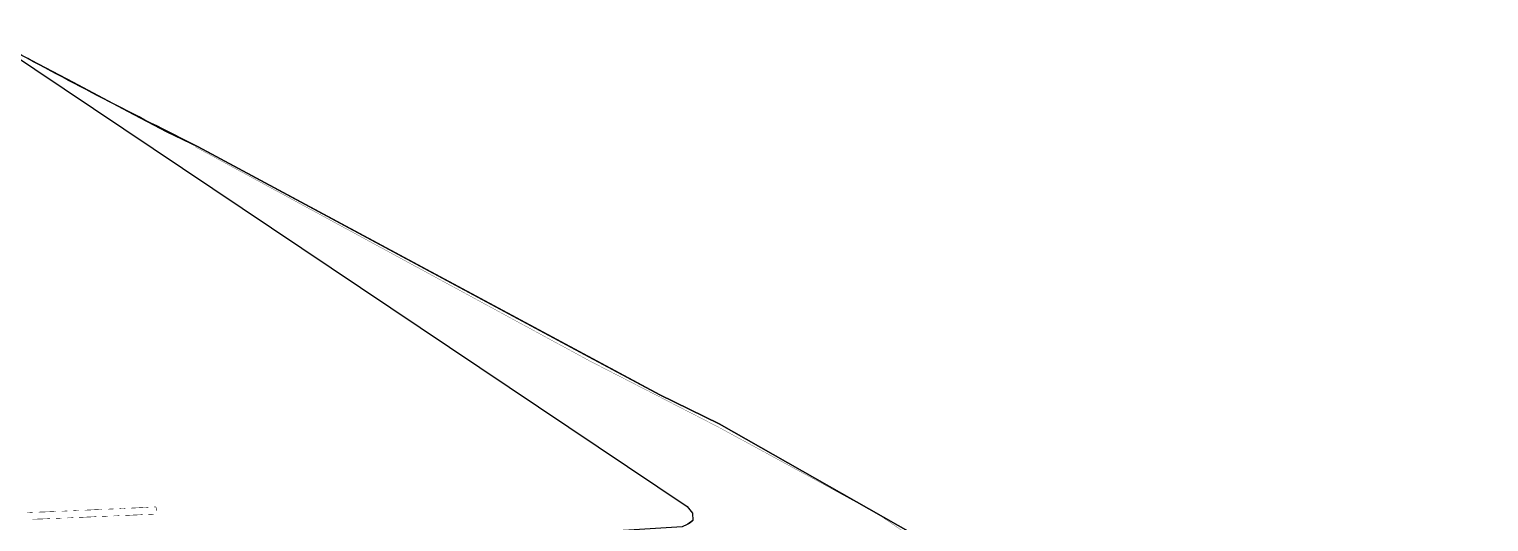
# Model space of a CAD drawing. Extents: x 203591 to 208218, y 4854879 to 4857795.
# Drawn here: x 205558 to 206063, y 4855277 to 4855448 of the extents above; entities that cross this region are included whole.
import ezdxf

# ---------------------------------------------------------------- set-up
doc = ezdxf.new("R2010")
doc.units = 0
doc.header["$LTSCALE"] = 1.5
doc.header["$MEASUREMENT"] = 0
doc.linetypes.add('PHANTOMX2', pattern=[5, 2.5, -0.5, 0.5, -0.5, 0.5, -0.5])
doc.linetypes.add('TRACO_15', pattern=[3, 2, -1])
for name, color, linetype in [('CD-MALHA-LOTES', 40, 'CONTINUOUS'), ('RU-QUADRAS', 210, 'CONTINUOUS'), ('SV-CAMINHO-TRILHA', 20, 'CONTINUOUS'), ('SV-RUA-NAO-PAV-S-GUIA-C-GUIA', 7, 'PHANTOMX2')]:
    doc.layers.add(name, color=color, linetype=linetype)

msp = doc.modelspace()

# ---------------------------------------------------------------- linework, layer by layer
at = {"layer": 'CD-MALHA-LOTES', "linetype": 'Continuous', "flags": 128}
for points in [[(205539.155636, 4855447.628606), (205785.39, 4855282.61)], [(205551.38, 4855440.72), (205573.06, 4855429.27), (205591.92, 4855419.3), (205605.44, 4855412.16), (205616.29, 4855406.97), (205751.41, 4855334.39), (205776, 4855321.24), (205796.53, 4855311.16), (205877, 4855265.36), (205905.87, 4855248.35), (205936.47, 4855231.27), (205965.17, 4855214.96), (206005.16, 4855192.27), (206047.38, 4855168.95), (206081.32, 4855150.03)], [(205785.39, 4855282.61), (205787.25, 4855280.32), (205787.39, 4855277.75), (205785.68, 4855276.46), (205783.68, 4855275.6), (205367.38, 4855249.6)]]:
    msp.add_lwpolyline(points, dxfattribs=at)
at = {"layer": 'RU-QUADRAS', "color": 6, "linetype": 'Continuous'}
msp.add_lwpolyline([(205359.24, 4855333.76), (205361.95, 4855348.05), (205367.1, 4855348.48), (205362.81, 4855430.06), (205539.16, 4855447.63), (205785.39, 4855282.61), (205787.25, 4855280.32), (205787.39, 4855277.75, -0.1206829044), (205783.68, 4855275.6), (205367.38, 4855249.6)], format="xyb", close=True, dxfattribs=at)
msp.add_lwpolyline([(206104.68, 4855136.89), (206005.16, 4855192.27), (205905.87, 4855248.35), (205877, 4855265.36), (205796.53, 4855311.16), (205776, 4855321.24), (205616.29, 4855406.97, -0.0088435536), (205551.38, 4855440.72)], format="xyb", dxfattribs=at)
at = {"layer": 'SV-CAMINHO-TRILHA', "linetype": 'TRACO_15', "ltscale": 0.75, "const_width": 0.1, "flags": 128}
for points in [[(205796.376666, 4855309.961714), (205751.8, 4855332.87), (205615.29, 4855406.98)], [(205796.38, 4855309.960236), (205832.853796, 4855290.115437), (205851.801285, 4855279.674614), (205864.439565, 4855271.034373), (205871.844662, 4855264.509718), (205874.423238, 4855261.269558), (205887.669651, 4855254.070886), (205904.233925, 4855246.120184), (205908.013698, 4855243.793764), (205921.456833, 4855235.519623), (205935.357314, 4855229.088605), (205952.947902, 4855219.195625), (205954.759746, 4855218.146985), (205956.594703, 4855216.83954), (205963.858375, 4855212.154483), (205971.492005, 4855206.251483), (205977.341166, 4855202.708714)]]:
    msp.add_lwpolyline(points, dxfattribs=at)
at = {"layer": 'SV-RUA-NAO-PAV-S-GUIA-C-GUIA', "const_width": 0.18, "flags": 128}
for points in [[(205559.152527, 4855280.574966), (205557.153656, 4855280.507752)], [(205565.25, 4855280.78), (205561.151397, 4855280.64218)], [(205566.148177, 4855280.820299), (205565.25, 4855280.78)], [(205567.147172, 4855280.865124), (205566.148177, 4855280.820299)], [(205571.143151, 4855281.044424), (205569.145161, 4855280.954774)], [(205571.13161, 4855278.639521), (205573.12975, 4855278.725756)], [(205575.139131, 4855281.223724), (205573.141141, 4855281.134074)], [(205575.12789, 4855278.811991), (205581.12231, 4855279.070696)], [(205583.131089, 4855281.582324), (205577.13712, 4855281.313374)], [(205583.12045, 4855279.156931), (205585.11859, 4855279.243166)], [(205587.127069, 4855281.761624), (205585.129079, 4855281.671974)], [(205587.11673, 4855279.329401), (205589.11487, 4855279.415636)], [(205591.123048, 4855281.940924), (205589.125058, 4855281.851274)], [(205591.11301, 4855279.501872), (205597.10743, 4855279.760577)], [(205599.115007, 4855282.299524), (205593.121038, 4855282.030574)], [(205599.10557, 4855279.846812), (205601.10371, 4855279.933047)], [(205601.8, 4855282.42), (205601.112997, 4855282.389174)], [(205601.820352, 4855282.108358), (205601.8, 4855282.42)], [(205601.885519, 4855281.110484), (205601.820352, 4855282.108358)], [(205559.140499, 4855278.18128), (205565.137112, 4855278.382847)], [(205567.13533, 4855278.467051), (205569.13347, 4855278.553286)]]:
    msp.add_lwpolyline(points, dxfattribs=at)

doc.saveas('drawing.dxf')
